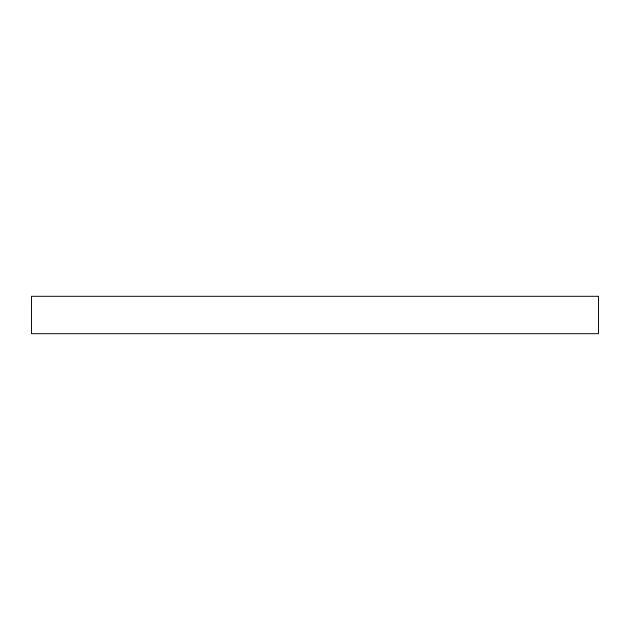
<?xml version="1.0" encoding="UTF-8"?>
<svg xmlns="http://www.w3.org/2000/svg" width="630" height="630" viewBox="0 0 630 630"><rect width="100%" height="100%" fill="white"/><g stroke="black" fill="none" stroke-linecap="round" stroke-linejoin="round"><path stroke-width="0.94" d="M598.5 296.305L31.5 296.305L31.5 333.695L598.5 333.695L598.5 296.305"/></g></svg>
